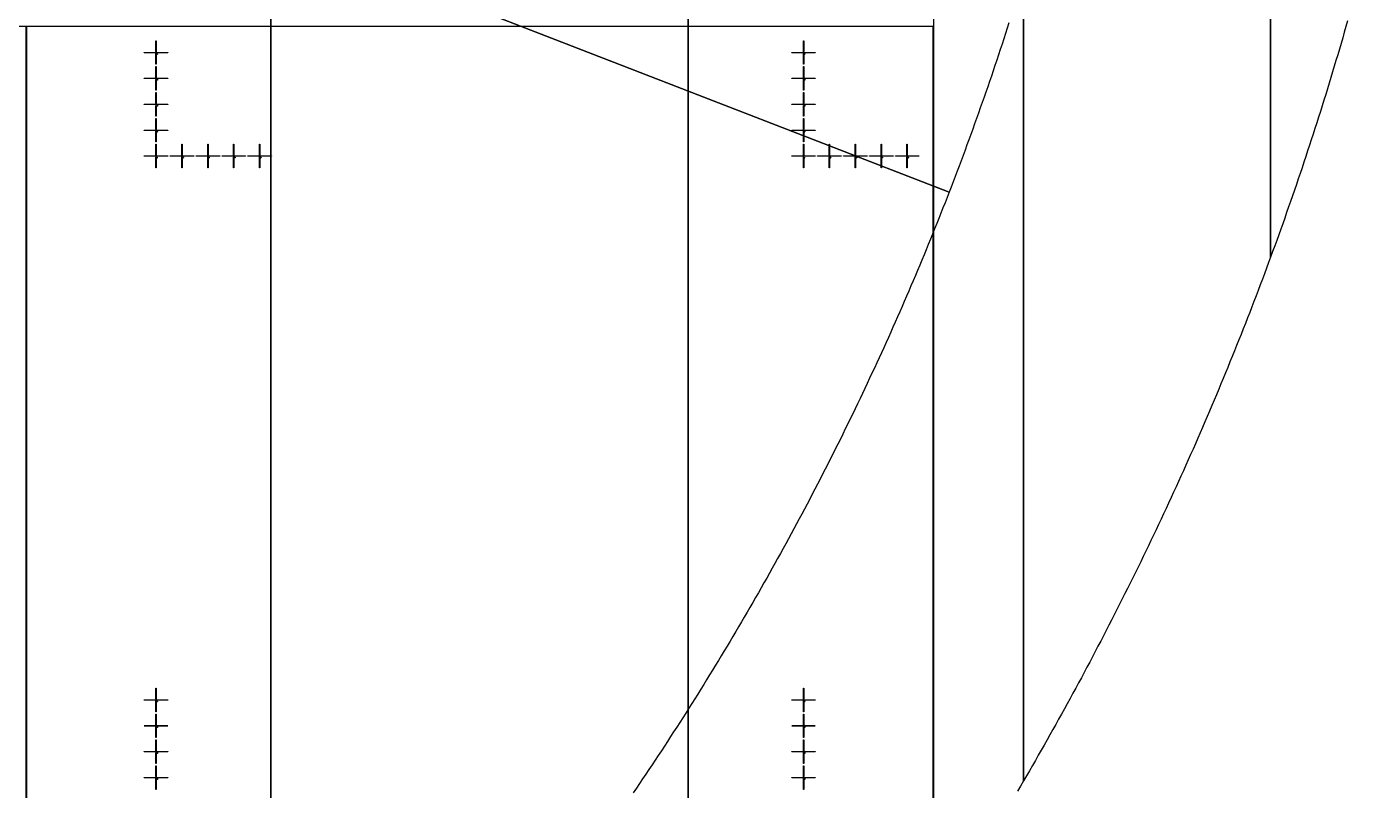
# Model space of a CAD drawing. Extents: x -25400 to 25400, y -24113 to 25400.
# Drawn here: x 14228 to 24431, y -12893 to -6992 of the extents above; entities that cross this region are included whole.
import ezdxf

# ---------------------------------------------------------------- set-up
doc = ezdxf.new("R2010")
doc.units = 0
for name, color, linetype in [('L0D0', 2, 'CONTINUOUS'), ('L1D0', 3, 'CONTINUOUS'), ('L3D0', 4, 'CONTINUOUS')]:
    doc.layers.add(name, color=color, linetype=linetype)

msp = doc.modelspace()

# ---------------------------------------------------------------- linework, layer by layer
at = {"layer": 'L0D0'}
for points in [[(14229.5, 13982.974), (14229.5, 7078), (16115.797, 7078), (16115.797, -19632.653)], [(19339.518, -16466.422), (19339.518, 7078), (21204.633, 7078), (21204.633, 13982.974)], [(21928.171, 12818.553), (21928.171, -12818.553), (21905.071, -12857.988), (21881.901, -12897.381)], [(23836.776, 8773.148), (23836.776, -8773.148), (23820.952, -8816.023), (23805.05, -8858.87), (23789.072, -8901.688), (23773.017, -8944.478), (23756.884, -8987.238), (23740.675, -9029.97), (23724.389, -9072.672), (23708.026, -9115.345), (23691.586, -9157.988), (23675.07, -9200.602), (23658.477, -9243.185), (23641.807, -9285.739), (23625.061, -9328.263), (23608.238, -9370.757), (23591.339, -9413.22), (23574.364, -9455.653), (23557.312, -9498.055), (23540.184, -9540.427), (23522.98, -9582.767), (23505.699, -9625.077), (23488.343, -9667.355), (23470.91, -9709.602), (23453.402, -9751.818), (23435.817, -9794.002), (23418.157, -9836.154), (23400.421, -9878.275), (23382.609, -9920.364), (23364.721, -9962.42), (23346.758, -10004.444), (23328.719, -10046.436), (23310.604, -10088.395), (23292.415, -10130.322), (23274.149, -10172.216), (23255.809, -10214.077), (23237.393, -10255.904), (23218.902, -10297.699), (23200.335, -10339.46), (23181.694, -10381.188), (23162.977, -10422.882), (23144.186, -10464.543), (23125.32, -10506.169), (23106.378, -10547.762), (23087.362, -10589.32), (23068.271, -10630.844), (23049.106, -10672.334), (23029.866, -10713.789), (23010.551, -10755.21), (22991.162, -10796.595), (22971.698, -10837.946), (22952.16, -10879.262), (22932.548, -10920.542), (22912.862, -10961.787), (22893.101, -11002.997), (22873.266, -11044.171), (22853.357, -11085.309), (22833.374, -11126.411), (22813.317, -11167.477), (22793.187, -11208.507), (22772.982, -11249.501), (22752.704, -11290.459), (22732.352, -11331.379), (22711.927, -11372.264), (22691.428, -11413.111), (22670.855, -11453.921), (22650.21, -11494.695), (22629.491, -11535.431), (22608.698, -11576.129), (22587.832, -11616.791), (22566.894, -11657.414), (22545.882, -11698), (22524.797, -11738.548), (22503.639, -11779.058), (22482.409, -11819.53), (22461.105, -11859.964), (22439.729, -11900.359), (22418.281, -11940.716), (22396.759, -11981.034), (22375.166, -12021.313), (22353.499, -12061.553), (22331.761, -12101.755), (22309.95, -12141.917), (22288.067, -12182.04), (22266.111, -12222.123), (22244.084, -12262.167), (22221.984, -12302.171), (22199.813, -12342.135), (22177.57, -12382.059), (22155.255, -12421.944), (22132.868, -12461.788), (22110.41, -12501.591), (22087.88, -12541.355), (22065.278, -12581.077), (22042.605, -12620.759), (22019.861, -12660.4), (21997.045, -12700), (21974.158, -12739.559), (21951.2, -12779.077), (21928.171, -12818.553), (21928.171, 12818.553)], [(24431.107, -6948.454), (24418.565, -6992.402), (24405.944, -7036.327), (24393.244, -7080.23), (24380.465, -7124.109), (24367.607, -7167.965), (24354.67, -7211.799), (24341.655, -7255.609), (24328.56, -7299.395), (24315.387, -7343.158), (24302.135, -7386.897), (24288.804, -7430.612), (24275.395, -7474.303), (24261.907, -7517.97), (24248.341, -7561.612), (24234.696, -7605.23), (24220.972, -7648.823), (24207.171, -7692.392), (24193.29, -7735.936), (24179.332, -7779.454), (24165.295, -7822.948), (24151.18, -7866.416), (24136.987, -7909.859), (24122.716, -7953.276), (24108.366, -7996.667), (24093.939, -8040.032), (24079.433, -8083.372), (24064.85, -8126.685), (24050.188, -8169.972), (24035.449, -8213.232), (24020.632, -8256.466), (24005.737, -8299.673), (23990.765, -8342.854), (23975.715, -8386.007), (23960.587, -8429.133), (23945.381, -8472.232), (23930.098, -8515.303), (23914.738, -8558.347), (23899.3, -8601.363), (23883.785, -8644.351), (23868.193, -8687.312), (23852.523, -8730.244), (23836.776, -8773.148), (23836.776, 8773.148)], [(16115.797, -19632.653), (16115.797, 7078), (19339.518, 7078), (19339.518, -16466.422)], [(21815.783, -6962.874), (21802.546, -7004.211), (21789.232, -7045.522), (21775.839, -7086.808), (21762.367, -7128.069), (21748.818, -7169.304), (21735.19, -7210.514), (21721.485, -7251.697), (21707.701, -7292.854), (21693.839, -7333.986), (21679.899, -7375.091), (21665.882, -7416.169), (21651.787, -7457.221), (21637.613, -7498.246), (21623.362, -7539.244), (21609.034, -7580.215), (21594.628, -7621.158), (21580.144, -7662.075), (21565.583, -7702.963), (21550.944, -7743.824), (21536.228, -7784.658), (21521.434, -7825.463), (21506.563, -7866.24), (21491.615, -7906.989), (21476.59, -7947.71), (21461.487, -7988.402), (21446.308, -8029.065), (21431.051, -8069.7), (21415.717, -8110.305), (21400.307, -8150.881), (21384.819, -8191.428), (21369.255, -8231.946), (21353.614, -8272.434), (0, 0)], [(0, 0), (21353.614, -8272.434), (21337.896, -8312.892), (21322.102, -8353.321), (21306.231, -8393.719), (21290.283, -8434.088), (21274.259, -8474.426), (21258.159, -8514.733), (21241.982, -8555.01), (21225.729, -8595.257), (21209.399, -8635.472), (21192.994, -8675.656), (21176.512, -8715.809), (21159.954, -8755.931), (21143.321, -8796.022), (21126.611, -8836.08), (21109.825, -8876.108), (21092.964, -8916.103), (21076.026, -8956.066), (21059.013, -8995.997), (21041.925, -9035.895), (21024.76, -9075.762), (21007.521, -9115.595), (20990.205, -9155.396), (20972.815, -9195.164), (20955.349, -9234.899), (20937.807, -9274.601), (20920.191, -9314.269), (20902.499, -9353.904), (20884.733, -9393.505), (20866.891, -9433.073), (20848.974, -9472.607), (20830.982, -9512.106), (20812.916, -9551.572), (20794.775, -9591.003), (20776.559, -9630.4), (20758.268, -9669.762), (20739.903, -9709.09), (20721.463, -9748.382), (20702.949, -9787.64), (20684.361, -9826.862), (20665.698, -9866.049), (20646.961, -9905.201), (20628.15, -9944.317), (20609.265, -9983.397), (20590.305, -10022.441), (20571.272, -10061.45), (20552.165, -10100.422), (20532.984, -10139.358), (20513.729, -10178.258), (20494.4, -10217.121), (20474.998, -10255.947), (20455.523, -10294.736), (20435.973, -10333.489), (20416.351, -10372.204), (20396.655, -10410.882), (20376.886, -10449.523), (20357.043, -10488.126), (20337.128, -10526.692), (20317.139, -10565.219), (20297.077, -10603.709), (20276.943, -10642.161), (20256.736, -10680.574), (20236.456, -10718.949), (20216.103, -10757.286), (20195.677, -10795.583), (20175.179, -10833.842), (20154.609, -10872.063), (20133.966, -10910.244), (20113.251, -10948.386), (20092.463, -10986.488), (20071.604, -11024.551), (20050.672, -11062.575), (20029.668, -11100.559), (20008.592, -11138.502), (19987.445, -11176.406), (19966.225, -11214.27), (19944.934, -11252.093), (19923.571, -11289.876), (19902.137, -11327.619), (19880.631, -11365.321), (19859.054, -11402.981), (19837.405, -11440.601), (19815.685, -11478.18), (19793.894, -11515.718), (19772.032, -11553.214), (19750.099, -11590.669), (19728.094, -11628.082), (19706.019, -11665.453), (19683.874, -11702.783), (19661.657, -11740.07), (19639.37, -11777.315), (19617.012, -11814.518), (19594.584, -11851.679), (19572.085, -11888.797), (19549.516, -11925.872), (19526.877, -11962.904), (19504.168, -11999.893), (19481.388, -12036.84), (19458.539, -12073.743), (19435.62, -12110.602), (19412.631, -12147.418), (19389.572, -12184.191), (19366.443, -12220.92), (19343.245, -12257.604), (19319.978, -12294.245), (19296.641, -12330.842), (19273.234, -12367.394), (19249.759, -12403.902), (19226.214, -12440.365), (19202.601, -12476.784), (19178.918, -12513.158), (19155.166, -12549.486), (19131.346, -12585.77), (19107.457, -12622.009), (19083.499, -12658.202), (19059.472, -12694.35), (19035.378, -12730.452), (19011.214, -12766.508), (18986.983, -12802.519), (18962.683, -12838.483), (18938.315, -12874.402), (18913.879, -12910.274)]]:
    msp.add_lwpolyline(points, dxfattribs=at)
at = {"layer": 'L1D0'}
for points in [[(15228.25, -7185.15), (15228.25, -7102.15), (15230.75, -7102.15), (15230.75, -7185.15)], [(20228.25, -7185.15), (20228.25, -7102.15), (20230.75, -7102.15), (20230.75, -7185.15)], [(15138.5, -7194.4), (15138.5, -7191.9), (15221.5, -7191.9), (15221.5, -7194.4)], [(15229.3, -7198.15), (15229.3, -7193.35), (15224.5, -7193.35), (15224.5, -7192.95), (15229.3, -7192.95), (15229.3, -7188.15), (15229.7, -7188.15), (15229.7, -7192.95), (15234.5, -7192.95), (15234.5, -7193.35), (15229.7, -7193.35), (15229.7, -7198.15)], [(15228.25, -7284.15), (15228.25, -7201.15), (15230.75, -7201.15), (15230.75, -7284.15)], [(15235.5, -7203.706), (15235.5, -7200.15), (15239.944, -7200.15), (15239.944, -7201.039), (15236.389, -7201.039), (15236.389, -7202.817), (15239.056, -7202.817), (15239.056, -7203.706)], [(15235.5, -7206.372), (15235.5, -7205.483), (15239.056, -7205.483), (15239.056, -7206.372)], [(15237.5, -7194.4), (15237.5, -7191.9), (15320.5, -7191.9), (15320.5, -7194.4)], [(15239.056, -7205.483), (15239.056, -7203.706), (15239.944, -7203.706), (15239.944, -7205.483)], [(20138.5, -7194.4), (20138.5, -7191.9), (20221.5, -7191.9), (20221.5, -7194.4)], [(20229.3, -7198.15), (20229.3, -7193.35), (20224.5, -7193.35), (20224.5, -7192.95), (20229.3, -7192.95), (20229.3, -7188.15), (20229.7, -7188.15), (20229.7, -7192.95), (20234.5, -7192.95), (20234.5, -7193.35), (20229.7, -7193.35), (20229.7, -7198.15)], [(20228.25, -7284.15), (20228.25, -7201.15), (20230.75, -7201.15), (20230.75, -7284.15)], [(20235.5, -7203.706), (20235.5, -7200.15), (20239.944, -7200.15), (20239.944, -7201.039), (20236.389, -7201.039), (20236.389, -7202.817), (20239.056, -7202.817), (20239.056, -7203.706)], [(20235.5, -7206.372), (20235.5, -7205.483), (20239.056, -7205.483), (20239.056, -7206.372)], [(20237.5, -7194.4), (20237.5, -7191.9), (20320.5, -7191.9), (20320.5, -7194.4)], [(20239.056, -7205.483), (20239.056, -7203.706), (20239.944, -7203.706), (20239.944, -7205.483)], [(15228.25, -7385.15), (15228.25, -7302.15), (15230.75, -7302.15), (15230.75, -7385.15)], [(20228.25, -7385.15), (20228.25, -7302.15), (20230.75, -7302.15), (20230.75, -7385.15)], [(15138.5, -7394.4), (15138.5, -7391.9), (15221.5, -7391.9), (15221.5, -7394.4)], [(15229.3, -7398.15), (15229.3, -7393.35), (15224.5, -7393.35), (15224.5, -7392.95), (15229.3, -7392.95), (15229.3, -7388.15), (15229.7, -7388.15), (15229.7, -7392.95), (15234.5, -7392.95), (15234.5, -7393.35), (15229.7, -7393.35), (15229.7, -7398.15)], [(15228.25, -7484.15), (15228.25, -7401.15), (15230.75, -7401.15), (15230.75, -7484.15)], [(15238.167, -7406.372), (15238.167, -7404.594), (15235.5, -7404.594), (15235.5, -7402.817), (15236.389, -7402.817), (15236.389, -7403.706), (15238.167, -7403.706), (15238.167, -7401.039), (15237.278, -7401.039), (15237.278, -7400.15), (15239.056, -7400.15), (15239.056, -7403.706), (15239.944, -7403.706), (15239.944, -7404.594), (15239.056, -7404.594), (15239.056, -7406.372)], [(15236.389, -7402.817), (15236.389, -7401.039), (15237.278, -7401.039), (15237.278, -7402.817)], [(15237.5, -7394.4), (15237.5, -7391.9), (15320.5, -7391.9), (15320.5, -7394.4)], [(20138.5, -7394.4), (20138.5, -7391.9), (20221.5, -7391.9), (20221.5, -7394.4)], [(20229.3, -7398.15), (20229.3, -7393.35), (20224.5, -7393.35), (20224.5, -7392.95), (20229.3, -7392.95), (20229.3, -7388.15), (20229.7, -7388.15), (20229.7, -7392.95), (20234.5, -7392.95), (20234.5, -7393.35), (20229.7, -7393.35), (20229.7, -7398.15)], [(20228.25, -7484.15), (20228.25, -7401.15), (20230.75, -7401.15), (20230.75, -7484.15)], [(20238.167, -7406.372), (20238.167, -7404.594), (20235.5, -7404.594), (20235.5, -7402.817), (20236.389, -7402.817), (20236.389, -7403.706), (20238.167, -7403.706), (20238.167, -7401.039), (20237.278, -7401.039), (20237.278, -7400.15), (20239.056, -7400.15), (20239.056, -7403.706), (20239.944, -7403.706), (20239.944, -7404.594), (20239.056, -7404.594), (20239.056, -7406.372)], [(20236.389, -7402.817), (20236.389, -7401.039), (20237.278, -7401.039), (20237.278, -7402.817)], [(20237.5, -7394.4), (20237.5, -7391.9), (20320.5, -7391.9), (20320.5, -7394.4)], [(15228.25, -7585.15), (15228.25, -7502.15), (15230.75, -7502.15), (15230.75, -7585.15)], [(20228.25, -7585.15), (20228.25, -7502.15), (20230.75, -7502.15), (20230.75, -7585.15)], [(15138.5, -7594.4), (15138.5, -7591.9), (15221.5, -7591.9), (15221.5, -7594.4)], [(15229.3, -7598.15), (15229.3, -7593.35), (15224.5, -7593.35), (15224.5, -7592.95), (15229.3, -7592.95), (15229.3, -7588.15), (15229.7, -7588.15), (15229.7, -7592.95), (15234.5, -7592.95), (15234.5, -7593.35), (15229.7, -7593.35), (15229.7, -7598.15)], [(15228.25, -7684.15), (15228.25, -7601.15), (15230.75, -7601.15), (15230.75, -7684.15)], [(15235.5, -7601.039), (15235.5, -7600.15), (15239.056, -7600.15), (15239.056, -7601.039)], [(15235.5, -7606.372), (15235.5, -7605.483), (15239.056, -7605.483), (15239.056, -7606.372)], [(15236.389, -7603.706), (15236.389, -7602.817), (15239.056, -7602.817), (15239.056, -7603.706)], [(15237.5, -7594.4), (15237.5, -7591.9), (15320.5, -7591.9), (15320.5, -7594.4)], [(15239.056, -7602.817), (15239.056, -7601.039), (15239.944, -7601.039), (15239.944, -7602.817)], [(15239.056, -7605.483), (15239.056, -7603.706), (15239.944, -7603.706), (15239.944, -7605.483)], [(20138.5, -7594.4), (20138.5, -7591.9), (20221.5, -7591.9), (20221.5, -7594.4)], [(20229.3, -7598.15), (20229.3, -7593.35), (20224.5, -7593.35), (20224.5, -7592.95), (20229.3, -7592.95), (20229.3, -7588.15), (20229.7, -7588.15), (20229.7, -7592.95), (20234.5, -7592.95), (20234.5, -7593.35), (20229.7, -7593.35), (20229.7, -7598.15)], [(20228.25, -7684.15), (20228.25, -7601.15), (20230.75, -7601.15), (20230.75, -7684.15)], [(20235.5, -7601.039), (20235.5, -7600.15), (20239.056, -7600.15), (20239.056, -7601.039)], [(20235.5, -7606.372), (20235.5, -7605.483), (20239.056, -7605.483), (20239.056, -7606.372)], [(20236.389, -7603.706), (20236.389, -7602.817), (20239.056, -7602.817), (20239.056, -7603.706)], [(20237.5, -7594.4), (20237.5, -7591.9), (20320.5, -7591.9), (20320.5, -7594.4)], [(20239.056, -7602.817), (20239.056, -7601.039), (20239.944, -7601.039), (20239.944, -7602.817)], [(20239.056, -7605.483), (20239.056, -7603.706), (20239.944, -7603.706), (20239.944, -7605.483)], [(15228.25, -7785.15), (15228.25, -7702.15), (15230.75, -7702.15), (15230.75, -7785.15)], [(20228.25, -7785.15), (20228.25, -7702.15), (20230.75, -7702.15), (20230.75, -7785.15)], [(15138.5, -7794.4), (15138.5, -7791.9), (15221.5, -7791.9), (15221.5, -7794.4)], [(15229.3, -7798.15), (15229.3, -7793.35), (15224.5, -7793.35), (15224.5, -7792.95), (15229.3, -7792.95), (15229.3, -7788.15), (15229.7, -7788.15), (15229.7, -7792.95), (15234.5, -7792.95), (15234.5, -7793.35), (15229.7, -7793.35), (15229.7, -7798.15)], [(15228.25, -7884.15), (15228.25, -7801.15), (15230.75, -7801.15), (15230.75, -7884.15)], [(15235.5, -7801.928), (15235.5, -7801.039), (15236.389, -7801.039), (15236.389, -7801.928)], [(15235.5, -7806.372), (15235.5, -7804.594), (15236.389, -7804.594), (15236.389, -7805.483), (15239.944, -7805.483), (15239.944, -7806.372)], [(15236.389, -7801.039), (15236.389, -7800.15), (15239.056, -7800.15), (15239.056, -7801.039)], [(15236.389, -7804.594), (15236.389, -7803.706), (15238.167, -7803.706), (15238.167, -7804.594)], [(15237.5, -7794.4), (15237.5, -7791.9), (15320.5, -7791.9), (15320.5, -7794.4)], [(15238.167, -7803.706), (15238.167, -7802.817), (15239.056, -7802.817), (15239.056, -7803.706)], [(15239.056, -7802.817), (15239.056, -7801.039), (15239.944, -7801.039), (15239.944, -7802.817)], [(20138.5, -7794.4), (20138.5, -7791.9), (20221.5, -7791.9), (20221.5, -7794.4)], [(20229.3, -7798.15), (20229.3, -7793.35), (20224.5, -7793.35), (20224.5, -7792.95), (20229.3, -7792.95), (20229.3, -7788.15), (20229.7, -7788.15), (20229.7, -7792.95), (20234.5, -7792.95), (20234.5, -7793.35), (20229.7, -7793.35), (20229.7, -7798.15)], [(20228.25, -7884.15), (20228.25, -7801.15), (20230.75, -7801.15), (20230.75, -7884.15)], [(20235.5, -7801.928), (20235.5, -7801.039), (20236.389, -7801.039), (20236.389, -7801.928)], [(20235.5, -7806.372), (20235.5, -7804.594), (20236.389, -7804.594), (20236.389, -7805.483), (20239.944, -7805.483), (20239.944, -7806.372)], [(20236.389, -7801.039), (20236.389, -7800.15), (20239.056, -7800.15), (20239.056, -7801.039)], [(20236.389, -7804.594), (20236.389, -7803.706), (20238.167, -7803.706), (20238.167, -7804.594)], [(20237.5, -7794.4), (20237.5, -7791.9), (20320.5, -7791.9), (20320.5, -7794.4)], [(20238.167, -7803.706), (20238.167, -7802.817), (20239.056, -7802.817), (20239.056, -7803.706)], [(20239.056, -7802.817), (20239.056, -7801.039), (20239.944, -7801.039), (20239.944, -7802.817)], [(15228.25, -7985.15), (15228.25, -7902.15), (15230.75, -7902.15), (15230.75, -7985.15)], [(15428.25, -7985.15), (15428.25, -7902.15), (15430.75, -7902.15), (15430.75, -7985.15)], [(15628.25, -7985.15), (15628.25, -7902.15), (15630.75, -7902.15), (15630.75, -7985.15)], [(15828.25, -7985.15), (15828.25, -7902.15), (15830.75, -7902.15), (15830.75, -7985.15)], [(16028.25, -7985.15), (16028.25, -7902.15), (16030.75, -7902.15), (16030.75, -7985.15)], [(20228.25, -7985.15), (20228.25, -7902.15), (20230.75, -7902.15), (20230.75, -7985.15)], [(20428.25, -7985.15), (20428.25, -7902.15), (20430.75, -7902.15), (20430.75, -7985.15)], [(20628.25, -7985.15), (20628.25, -7902.15), (20630.75, -7902.15), (20630.75, -7985.15)], [(20828.25, -7985.15), (20828.25, -7902.15), (20830.75, -7902.15), (20830.75, -7985.15)], [(21028.25, -7985.15), (21028.25, -7902.15), (21030.75, -7902.15), (21030.75, -7985.15)], [(15138.5, -7994.4), (15138.5, -7991.9), (15221.5, -7991.9), (15221.5, -7994.4)], [(15229.3, -7998.15), (15229.3, -7993.35), (15224.5, -7993.35), (15224.5, -7992.95), (15229.3, -7992.95), (15229.3, -7988.15), (15229.7, -7988.15), (15229.7, -7992.95), (15234.5, -7992.95), (15234.5, -7993.35), (15229.7, -7993.35), (15229.7, -7998.15)], [(15228.25, -8084.15), (15228.25, -8001.15), (15230.75, -8001.15), (15230.75, -8084.15)], [(15236.389, -8006.372), (15236.389, -8005.483), (15237.278, -8005.483), (15237.278, -8001.928), (15236.389, -8001.928), (15236.389, -8001.039), (15237.278, -8001.039), (15237.278, -8000.15), (15238.167, -8000.15), (15238.167, -8005.483), (15239.056, -8005.483), (15239.056, -8006.372)], [(15237.5, -7994.4), (15237.5, -7991.9), (15320.5, -7991.9), (15320.5, -7994.4)], [(15338.5, -7994.4), (15338.5, -7991.9), (15421.5, -7991.9), (15421.5, -7994.4)], [(15429.3, -7998.15), (15429.3, -7993.35), (15424.5, -7993.35), (15424.5, -7992.95), (15429.3, -7992.95), (15429.3, -7988.15), (15429.7, -7988.15), (15429.7, -7992.95), (15434.5, -7992.95), (15434.5, -7993.35), (15429.7, -7993.35), (15429.7, -7998.15)], [(15428.25, -8084.15), (15428.25, -8001.15), (15430.75, -8001.15), (15430.75, -8084.15)], [(15435.5, -8001.928), (15435.5, -8001.039), (15436.389, -8001.039), (15436.389, -8001.928)], [(15435.5, -8006.372), (15435.5, -8004.594), (15436.389, -8004.594), (15436.389, -8005.483), (15439.944, -8005.483), (15439.944, -8006.372)], [(15436.389, -8001.039), (15436.389, -8000.15), (15439.056, -8000.15), (15439.056, -8001.039)], [(15436.389, -8004.594), (15436.389, -8003.706), (15438.167, -8003.706), (15438.167, -8004.594)], [(15437.5, -7994.4), (15437.5, -7991.9), (15520.5, -7991.9), (15520.5, -7994.4)], [(15438.167, -8003.706), (15438.167, -8002.817), (15439.056, -8002.817), (15439.056, -8003.706)], [(15439.056, -8002.817), (15439.056, -8001.039), (15439.944, -8001.039), (15439.944, -8002.817)], [(15538.5, -7994.4), (15538.5, -7991.9), (15621.5, -7991.9), (15621.5, -7994.4)], [(15629.3, -7998.15), (15629.3, -7993.35), (15624.5, -7993.35), (15624.5, -7992.95), (15629.3, -7992.95), (15629.3, -7988.15), (15629.7, -7988.15), (15629.7, -7992.95), (15634.5, -7992.95), (15634.5, -7993.35), (15629.7, -7993.35), (15629.7, -7998.15)], [(15628.25, -8084.15), (15628.25, -8001.15), (15630.75, -8001.15), (15630.75, -8084.15)], [(15635.5, -8001.039), (15635.5, -8000.15), (15639.056, -8000.15), (15639.056, -8001.039)], [(15635.5, -8006.372), (15635.5, -8005.483), (15639.056, -8005.483), (15639.056, -8006.372)], [(15636.389, -8003.706), (15636.389, -8002.817), (15639.056, -8002.817), (15639.056, -8003.706)], [(15637.5, -7994.4), (15637.5, -7991.9), (15720.5, -7991.9), (15720.5, -7994.4)], [(15639.056, -8002.817), (15639.056, -8001.039), (15639.944, -8001.039), (15639.944, -8002.817)], [(15639.056, -8005.483), (15639.056, -8003.706), (15639.944, -8003.706), (15639.944, -8005.483)], [(15738.5, -7994.4), (15738.5, -7991.9), (15821.5, -7991.9), (15821.5, -7994.4)], [(15829.3, -7998.15), (15829.3, -7993.35), (15824.5, -7993.35), (15824.5, -7992.95), (15829.3, -7992.95), (15829.3, -7988.15), (15829.7, -7988.15), (15829.7, -7992.95), (15834.5, -7992.95), (15834.5, -7993.35), (15829.7, -7993.35), (15829.7, -7998.15)], [(15828.25, -8084.15), (15828.25, -8001.15), (15830.75, -8001.15), (15830.75, -8084.15)], [(15838.167, -8006.372), (15838.167, -8004.594), (15835.5, -8004.594), (15835.5, -8002.817), (15836.389, -8002.817), (15836.389, -8003.706), (15838.167, -8003.706), (15838.167, -8001.039), (15837.278, -8001.039), (15837.278, -8000.15), (15839.056, -8000.15), (15839.056, -8003.706), (15839.944, -8003.706), (15839.944, -8004.594), (15839.056, -8004.594), (15839.056, -8006.372)], [(15836.389, -8002.817), (15836.389, -8001.039), (15837.278, -8001.039), (15837.278, -8002.817)], [(15837.5, -7994.4), (15837.5, -7991.9), (15920.5, -7991.9), (15920.5, -7994.4)], [(15938.5, -7994.4), (15938.5, -7991.9), (16021.5, -7991.9), (16021.5, -7994.4)], [(16029.3, -7998.15), (16029.3, -7993.35), (16024.5, -7993.35), (16024.5, -7992.95), (16029.3, -7992.95), (16029.3, -7988.15), (16029.7, -7988.15), (16029.7, -7992.95), (16034.5, -7992.95), (16034.5, -7993.35), (16029.7, -7993.35), (16029.7, -7998.15)], [(16028.25, -8084.15), (16028.25, -8001.15), (16030.75, -8001.15), (16030.75, -8084.15)], [(16035.5, -8003.706), (16035.5, -8000.15), (16039.944, -8000.15), (16039.944, -8001.039), (16036.389, -8001.039), (16036.389, -8002.817), (16039.056, -8002.817), (16039.056, -8003.706)], [(16035.5, -8006.372), (16035.5, -8005.483), (16039.056, -8005.483), (16039.056, -8006.372)], [(16037.5, -7994.4), (16037.5, -7991.9), (16120.5, -7991.9), (16120.5, -7994.4)], [(16039.056, -8005.483), (16039.056, -8003.706), (16039.944, -8003.706), (16039.944, -8005.483)], [(20138.5, -7994.4), (20138.5, -7991.9), (20221.5, -7991.9), (20221.5, -7994.4)], [(20229.3, -7998.15), (20229.3, -7993.35), (20224.5, -7993.35), (20224.5, -7992.95), (20229.3, -7992.95), (20229.3, -7988.15), (20229.7, -7988.15), (20229.7, -7992.95), (20234.5, -7992.95), (20234.5, -7993.35), (20229.7, -7993.35), (20229.7, -7998.15)], [(20228.25, -8084.15), (20228.25, -8001.15), (20230.75, -8001.15), (20230.75, -8084.15)], [(20236.389, -8006.372), (20236.389, -8005.483), (20237.278, -8005.483), (20237.278, -8001.928), (20236.389, -8001.928), (20236.389, -8001.039), (20237.278, -8001.039), (20237.278, -8000.15), (20238.167, -8000.15), (20238.167, -8005.483), (20239.056, -8005.483), (20239.056, -8006.372)], [(20237.5, -7994.4), (20237.5, -7991.9), (20320.5, -7991.9), (20320.5, -7994.4)], [(20338.5, -7994.4), (20338.5, -7991.9), (20421.5, -7991.9), (20421.5, -7994.4)], [(20429.3, -7998.15), (20429.3, -7993.35), (20424.5, -7993.35), (20424.5, -7992.95), (20429.3, -7992.95), (20429.3, -7988.15), (20429.7, -7988.15), (20429.7, -7992.95), (20434.5, -7992.95), (20434.5, -7993.35), (20429.7, -7993.35), (20429.7, -7998.15)], [(20428.25, -8084.15), (20428.25, -8001.15), (20430.75, -8001.15), (20430.75, -8084.15)], [(20435.5, -8001.928), (20435.5, -8001.039), (20436.389, -8001.039), (20436.389, -8001.928)], [(20435.5, -8006.372), (20435.5, -8004.594), (20436.389, -8004.594), (20436.389, -8005.483), (20439.944, -8005.483), (20439.944, -8006.372)], [(20436.389, -8001.039), (20436.389, -8000.15), (20439.056, -8000.15), (20439.056, -8001.039)], [(20436.389, -8004.594), (20436.389, -8003.706), (20438.167, -8003.706), (20438.167, -8004.594)], [(20437.5, -7994.4), (20437.5, -7991.9), (20520.5, -7991.9), (20520.5, -7994.4)], [(20438.167, -8003.706), (20438.167, -8002.817), (20439.056, -8002.817), (20439.056, -8003.706)], [(20439.056, -8002.817), (20439.056, -8001.039), (20439.944, -8001.039), (20439.944, -8002.817)], [(20538.5, -7994.4), (20538.5, -7991.9), (20621.5, -7991.9), (20621.5, -7994.4)], [(20629.3, -7998.15), (20629.3, -7993.35), (20624.5, -7993.35), (20624.5, -7992.95), (20629.3, -7992.95), (20629.3, -7988.15), (20629.7, -7988.15), (20629.7, -7992.95), (20634.5, -7992.95), (20634.5, -7993.35), (20629.7, -7993.35), (20629.7, -7998.15)], [(20628.25, -8084.15), (20628.25, -8001.15), (20630.75, -8001.15), (20630.75, -8084.15)], [(20635.5, -8001.039), (20635.5, -8000.15), (20639.056, -8000.15), (20639.056, -8001.039)], [(20635.5, -8006.372), (20635.5, -8005.483), (20639.056, -8005.483), (20639.056, -8006.372)], [(20636.389, -8003.706), (20636.389, -8002.817), (20639.056, -8002.817), (20639.056, -8003.706)], [(20637.5, -7994.4), (20637.5, -7991.9), (20720.5, -7991.9), (20720.5, -7994.4)], [(20639.056, -8002.817), (20639.056, -8001.039), (20639.944, -8001.039), (20639.944, -8002.817)], [(20639.056, -8005.483), (20639.056, -8003.706), (20639.944, -8003.706), (20639.944, -8005.483)], [(20738.5, -7994.4), (20738.5, -7991.9), (20821.5, -7991.9), (20821.5, -7994.4)], [(20829.3, -7998.15), (20829.3, -7993.35), (20824.5, -7993.35), (20824.5, -7992.95), (20829.3, -7992.95), (20829.3, -7988.15), (20829.7, -7988.15), (20829.7, -7992.95), (20834.5, -7992.95), (20834.5, -7993.35), (20829.7, -7993.35), (20829.7, -7998.15)], [(20828.25, -8084.15), (20828.25, -8001.15), (20830.75, -8001.15), (20830.75, -8084.15)], [(20838.167, -8006.372), (20838.167, -8004.594), (20835.5, -8004.594), (20835.5, -8002.817), (20836.389, -8002.817), (20836.389, -8003.706), (20838.167, -8003.706), (20838.167, -8001.039), (20837.278, -8001.039), (20837.278, -8000.15), (20839.056, -8000.15), (20839.056, -8003.706), (20839.944, -8003.706), (20839.944, -8004.594), (20839.056, -8004.594), (20839.056, -8006.372)], [(20836.389, -8002.817), (20836.389, -8001.039), (20837.278, -8001.039), (20837.278, -8002.817)], [(20837.5, -7994.4), (20837.5, -7991.9), (20920.5, -7991.9), (20920.5, -7994.4)], [(20938.5, -7994.4), (20938.5, -7991.9), (21021.5, -7991.9), (21021.5, -7994.4)], [(21029.3, -7998.15), (21029.3, -7993.35), (21024.5, -7993.35), (21024.5, -7992.95), (21029.3, -7992.95), (21029.3, -7988.15), (21029.7, -7988.15), (21029.7, -7992.95), (21034.5, -7992.95), (21034.5, -7993.35), (21029.7, -7993.35), (21029.7, -7998.15)], [(21028.25, -8084.15), (21028.25, -8001.15), (21030.75, -8001.15), (21030.75, -8084.15)], [(21035.5, -8003.706), (21035.5, -8000.15), (21039.944, -8000.15), (21039.944, -8001.039), (21036.389, -8001.039), (21036.389, -8002.817), (21039.056, -8002.817), (21039.056, -8003.706)], [(21035.5, -8006.372), (21035.5, -8005.483), (21039.056, -8005.483), (21039.056, -8006.372)], [(21037.5, -7994.4), (21037.5, -7991.9), (21120.5, -7991.9), (21120.5, -7994.4)], [(21039.056, -8005.483), (21039.056, -8003.706), (21039.944, -8003.706), (21039.944, -8005.483)], [(15228.25, -12185.15), (15228.25, -12102.15), (15230.75, -12102.15), (15230.75, -12185.15)], [(20228.25, -12185.15), (20228.25, -12102.15), (20230.75, -12102.15), (20230.75, -12185.15)], [(15138.5, -12194.4), (15138.5, -12191.9), (15221.5, -12191.9), (15221.5, -12194.4)], [(15229.3, -12198.15), (15229.3, -12193.35), (15224.5, -12193.35), (15224.5, -12192.95), (15229.3, -12192.95), (15229.3, -12188.15), (15229.7, -12188.15), (15229.7, -12192.95), (15234.5, -12192.95), (15234.5, -12193.35), (15229.7, -12193.35), (15229.7, -12198.15)], [(15228.25, -12284.15), (15228.25, -12201.15), (15230.75, -12201.15), (15230.75, -12284.15)], [(15235.5, -12203.706), (15235.5, -12200.15), (15239.944, -12200.15), (15239.944, -12201.039), (15236.389, -12201.039), (15236.389, -12202.817), (15239.056, -12202.817), (15239.056, -12203.706)], [(15235.5, -12206.372), (15235.5, -12205.483), (15239.056, -12205.483), (15239.056, -12206.372)], [(15237.5, -12194.4), (15237.5, -12191.9), (15320.5, -12191.9), (15320.5, -12194.4)], [(15239.056, -12205.483), (15239.056, -12203.706), (15239.944, -12203.706), (15239.944, -12205.483)], [(20138.5, -12194.4), (20138.5, -12191.9), (20221.5, -12191.9), (20221.5, -12194.4)], [(20229.3, -12198.15), (20229.3, -12193.35), (20224.5, -12193.35), (20224.5, -12192.95), (20229.3, -12192.95), (20229.3, -12188.15), (20229.7, -12188.15), (20229.7, -12192.95), (20234.5, -12192.95), (20234.5, -12193.35), (20229.7, -12193.35), (20229.7, -12198.15)], [(20228.25, -12284.15), (20228.25, -12201.15), (20230.75, -12201.15), (20230.75, -12284.15)], [(20235.5, -12203.706), (20235.5, -12200.15), (20239.944, -12200.15), (20239.944, -12201.039), (20236.389, -12201.039), (20236.389, -12202.817), (20239.056, -12202.817), (20239.056, -12203.706)], [(20235.5, -12206.372), (20235.5, -12205.483), (20239.056, -12205.483), (20239.056, -12206.372)], [(20237.5, -12194.4), (20237.5, -12191.9), (20320.5, -12191.9), (20320.5, -12194.4)], [(20239.056, -12205.483), (20239.056, -12203.706), (20239.944, -12203.706), (20239.944, -12205.483)], [(15228.25, -12385.15), (15228.25, -12302.15), (15230.75, -12302.15), (15230.75, -12385.15)], [(20228.25, -12385.15), (20228.25, -12302.15), (20230.75, -12302.15), (20230.75, -12385.15)], [(15138.5, -12394.4), (15138.5, -12391.9), (15221.5, -12391.9), (15221.5, -12394.4)], [(15229.3, -12398.15), (15229.3, -12393.35), (15224.5, -12393.35), (15224.5, -12392.95), (15229.3, -12392.95), (15229.3, -12388.15), (15229.7, -12388.15), (15229.7, -12392.95), (15234.5, -12392.95), (15234.5, -12393.35), (15229.7, -12393.35), (15229.7, -12398.15)], [(15228.25, -12484.15), (15228.25, -12401.15), (15230.75, -12401.15), (15230.75, -12484.15)], [(15238.167, -12406.372), (15238.167, -12404.594), (15235.5, -12404.594), (15235.5, -12402.817), (15236.389, -12402.817), (15236.389, -12403.706), (15238.167, -12403.706), (15238.167, -12401.039), (15237.278, -12401.039), (15237.278, -12400.15), (15239.056, -12400.15), (15239.056, -12403.706), (15239.944, -12403.706), (15239.944, -12404.594), (15239.056, -12404.594), (15239.056, -12406.372)], [(15236.389, -12402.817), (15236.389, -12401.039), (15237.278, -12401.039), (15237.278, -12402.817)], [(15237.5, -12394.4), (15237.5, -12391.9), (15320.5, -12391.9), (15320.5, -12394.4)], [(20138.5, -12394.4), (20138.5, -12391.9), (20221.5, -12391.9), (20221.5, -12394.4)], [(20229.3, -12398.15), (20229.3, -12393.35), (20224.5, -12393.35), (20224.5, -12392.95), (20229.3, -12392.95), (20229.3, -12388.15), (20229.7, -12388.15), (20229.7, -12392.95), (20234.5, -12392.95), (20234.5, -12393.35), (20229.7, -12393.35), (20229.7, -12398.15)], [(20228.25, -12484.15), (20228.25, -12401.15), (20230.75, -12401.15), (20230.75, -12484.15)], [(20238.167, -12406.372), (20238.167, -12404.594), (20235.5, -12404.594), (20235.5, -12402.817), (20236.389, -12402.817), (20236.389, -12403.706), (20238.167, -12403.706), (20238.167, -12401.039), (20237.278, -12401.039), (20237.278, -12400.15), (20239.056, -12400.15), (20239.056, -12403.706), (20239.944, -12403.706), (20239.944, -12404.594), (20239.056, -12404.594), (20239.056, -12406.372)], [(20236.389, -12402.817), (20236.389, -12401.039), (20237.278, -12401.039), (20237.278, -12402.817)], [(20237.5, -12394.4), (20237.5, -12391.9), (20320.5, -12391.9), (20320.5, -12394.4)], [(15228.25, -12585.15), (15228.25, -12502.15), (15230.75, -12502.15), (15230.75, -12585.15)], [(20228.25, -12585.15), (20228.25, -12502.15), (20230.75, -12502.15), (20230.75, -12585.15)], [(15138.5, -12594.4), (15138.5, -12591.9), (15221.5, -12591.9), (15221.5, -12594.4)], [(15229.3, -12598.15), (15229.3, -12593.35), (15224.5, -12593.35), (15224.5, -12592.95), (15229.3, -12592.95), (15229.3, -12588.15), (15229.7, -12588.15), (15229.7, -12592.95), (15234.5, -12592.95), (15234.5, -12593.35), (15229.7, -12593.35), (15229.7, -12598.15)], [(15228.25, -12684.15), (15228.25, -12601.15), (15230.75, -12601.15), (15230.75, -12684.15)], [(15235.5, -12601.039), (15235.5, -12600.15), (15239.056, -12600.15), (15239.056, -12601.039)], [(15235.5, -12606.372), (15235.5, -12605.483), (15239.056, -12605.483), (15239.056, -12606.372)], [(15236.389, -12603.706), (15236.389, -12602.817), (15239.056, -12602.817), (15239.056, -12603.706)], [(15237.5, -12594.4), (15237.5, -12591.9), (15320.5, -12591.9), (15320.5, -12594.4)], [(15239.056, -12602.817), (15239.056, -12601.039), (15239.944, -12601.039), (15239.944, -12602.817)], [(15239.056, -12605.483), (15239.056, -12603.706), (15239.944, -12603.706), (15239.944, -12605.483)], [(20138.5, -12594.4), (20138.5, -12591.9), (20221.5, -12591.9), (20221.5, -12594.4)], [(20229.3, -12598.15), (20229.3, -12593.35), (20224.5, -12593.35), (20224.5, -12592.95), (20229.3, -12592.95), (20229.3, -12588.15), (20229.7, -12588.15), (20229.7, -12592.95), (20234.5, -12592.95), (20234.5, -12593.35), (20229.7, -12593.35), (20229.7, -12598.15)], [(20228.25, -12684.15), (20228.25, -12601.15), (20230.75, -12601.15), (20230.75, -12684.15)], [(20235.5, -12601.039), (20235.5, -12600.15), (20239.056, -12600.15), (20239.056, -12601.039)], [(20235.5, -12606.372), (20235.5, -12605.483), (20239.056, -12605.483), (20239.056, -12606.372)], [(20236.389, -12603.706), (20236.389, -12602.817), (20239.056, -12602.817), (20239.056, -12603.706)], [(20237.5, -12594.4), (20237.5, -12591.9), (20320.5, -12591.9), (20320.5, -12594.4)], [(20239.056, -12602.817), (20239.056, -12601.039), (20239.944, -12601.039), (20239.944, -12602.817)], [(20239.056, -12605.483), (20239.056, -12603.706), (20239.944, -12603.706), (20239.944, -12605.483)], [(15228.25, -12785.15), (15228.25, -12702.15), (15230.75, -12702.15), (15230.75, -12785.15)], [(20228.25, -12785.15), (20228.25, -12702.15), (20230.75, -12702.15), (20230.75, -12785.15)], [(15138.5, -12794.4), (15138.5, -12791.9), (15221.5, -12791.9), (15221.5, -12794.4)], [(15229.3, -12798.15), (15229.3, -12793.35), (15224.5, -12793.35), (15224.5, -12792.95), (15229.3, -12792.95), (15229.3, -12788.15), (15229.7, -12788.15), (15229.7, -12792.95), (15234.5, -12792.95), (15234.5, -12793.35), (15229.7, -12793.35), (15229.7, -12798.15)], [(15228.25, -12884.15), (15228.25, -12801.15), (15230.75, -12801.15), (15230.75, -12884.15)], [(15235.5, -12801.928), (15235.5, -12801.039), (15236.389, -12801.039), (15236.389, -12801.928)], [(15235.5, -12806.372), (15235.5, -12804.594), (15236.389, -12804.594), (15236.389, -12805.483), (15239.944, -12805.483), (15239.944, -12806.372)], [(15236.389, -12801.039), (15236.389, -12800.15), (15239.056, -12800.15), (15239.056, -12801.039)], [(15236.389, -12804.594), (15236.389, -12803.706), (15238.167, -12803.706), (15238.167, -12804.594)], [(15237.5, -12794.4), (15237.5, -12791.9), (15320.5, -12791.9), (15320.5, -12794.4)], [(15238.167, -12803.706), (15238.167, -12802.817), (15239.056, -12802.817), (15239.056, -12803.706)], [(15239.056, -12802.817), (15239.056, -12801.039), (15239.944, -12801.039), (15239.944, -12802.817)], [(20138.5, -12794.4), (20138.5, -12791.9), (20221.5, -12791.9), (20221.5, -12794.4)], [(20229.3, -12798.15), (20229.3, -12793.35), (20224.5, -12793.35), (20224.5, -12792.95), (20229.3, -12792.95), (20229.3, -12788.15), (20229.7, -12788.15), (20229.7, -12792.95), (20234.5, -12792.95), (20234.5, -12793.35), (20229.7, -12793.35), (20229.7, -12798.15)], [(20228.25, -12884.15), (20228.25, -12801.15), (20230.75, -12801.15), (20230.75, -12884.15)], [(20235.5, -12801.928), (20235.5, -12801.039), (20236.389, -12801.039), (20236.389, -12801.928)], [(20235.5, -12806.372), (20235.5, -12804.594), (20236.389, -12804.594), (20236.389, -12805.483), (20239.944, -12805.483), (20239.944, -12806.372)], [(20236.389, -12801.039), (20236.389, -12800.15), (20239.056, -12800.15), (20239.056, -12801.039)], [(20236.389, -12804.594), (20236.389, -12803.706), (20238.167, -12803.706), (20238.167, -12804.594)], [(20237.5, -12794.4), (20237.5, -12791.9), (20320.5, -12791.9), (20320.5, -12794.4)], [(20238.167, -12803.706), (20238.167, -12802.817), (20239.056, -12802.817), (20239.056, -12803.706)], [(20239.056, -12802.817), (20239.056, -12801.039), (20239.944, -12801.039), (20239.944, -12802.817)]]:
    msp.add_lwpolyline(points, close=True, dxfattribs=at)
at = {"layer": 'L3D0'}
for points in [[(-13785.5, 14018.85), (14229.5, 14018.85), (14229.5, 7015.85), (21232.5, 7015.85), (21232.5, -13996.15), (14229.5, -13996.15), (14229.5, -20999.15), (-13785.5, -20999.15)], [(-20788.5, -13993.15), (21229.5, -13993.15), (21229.5, -6993.15), (14229.5, -6993.15), (14229.5, -13993.15), (14226.5, -13993.15), (14226.5, -6993.15), (7226.5, -6993.15), (7226.5, -13993.15), (7223.5, -13993.15), (7223.5, -6993.15), (223.5, -6993.15), (223.5, -13993.15), (220.5, -13993.15), (220.5, -6993.15), (-6779.5, -6993.15)]]:
    msp.add_lwpolyline(points, dxfattribs=at)

doc.saveas('drawing.dxf')
